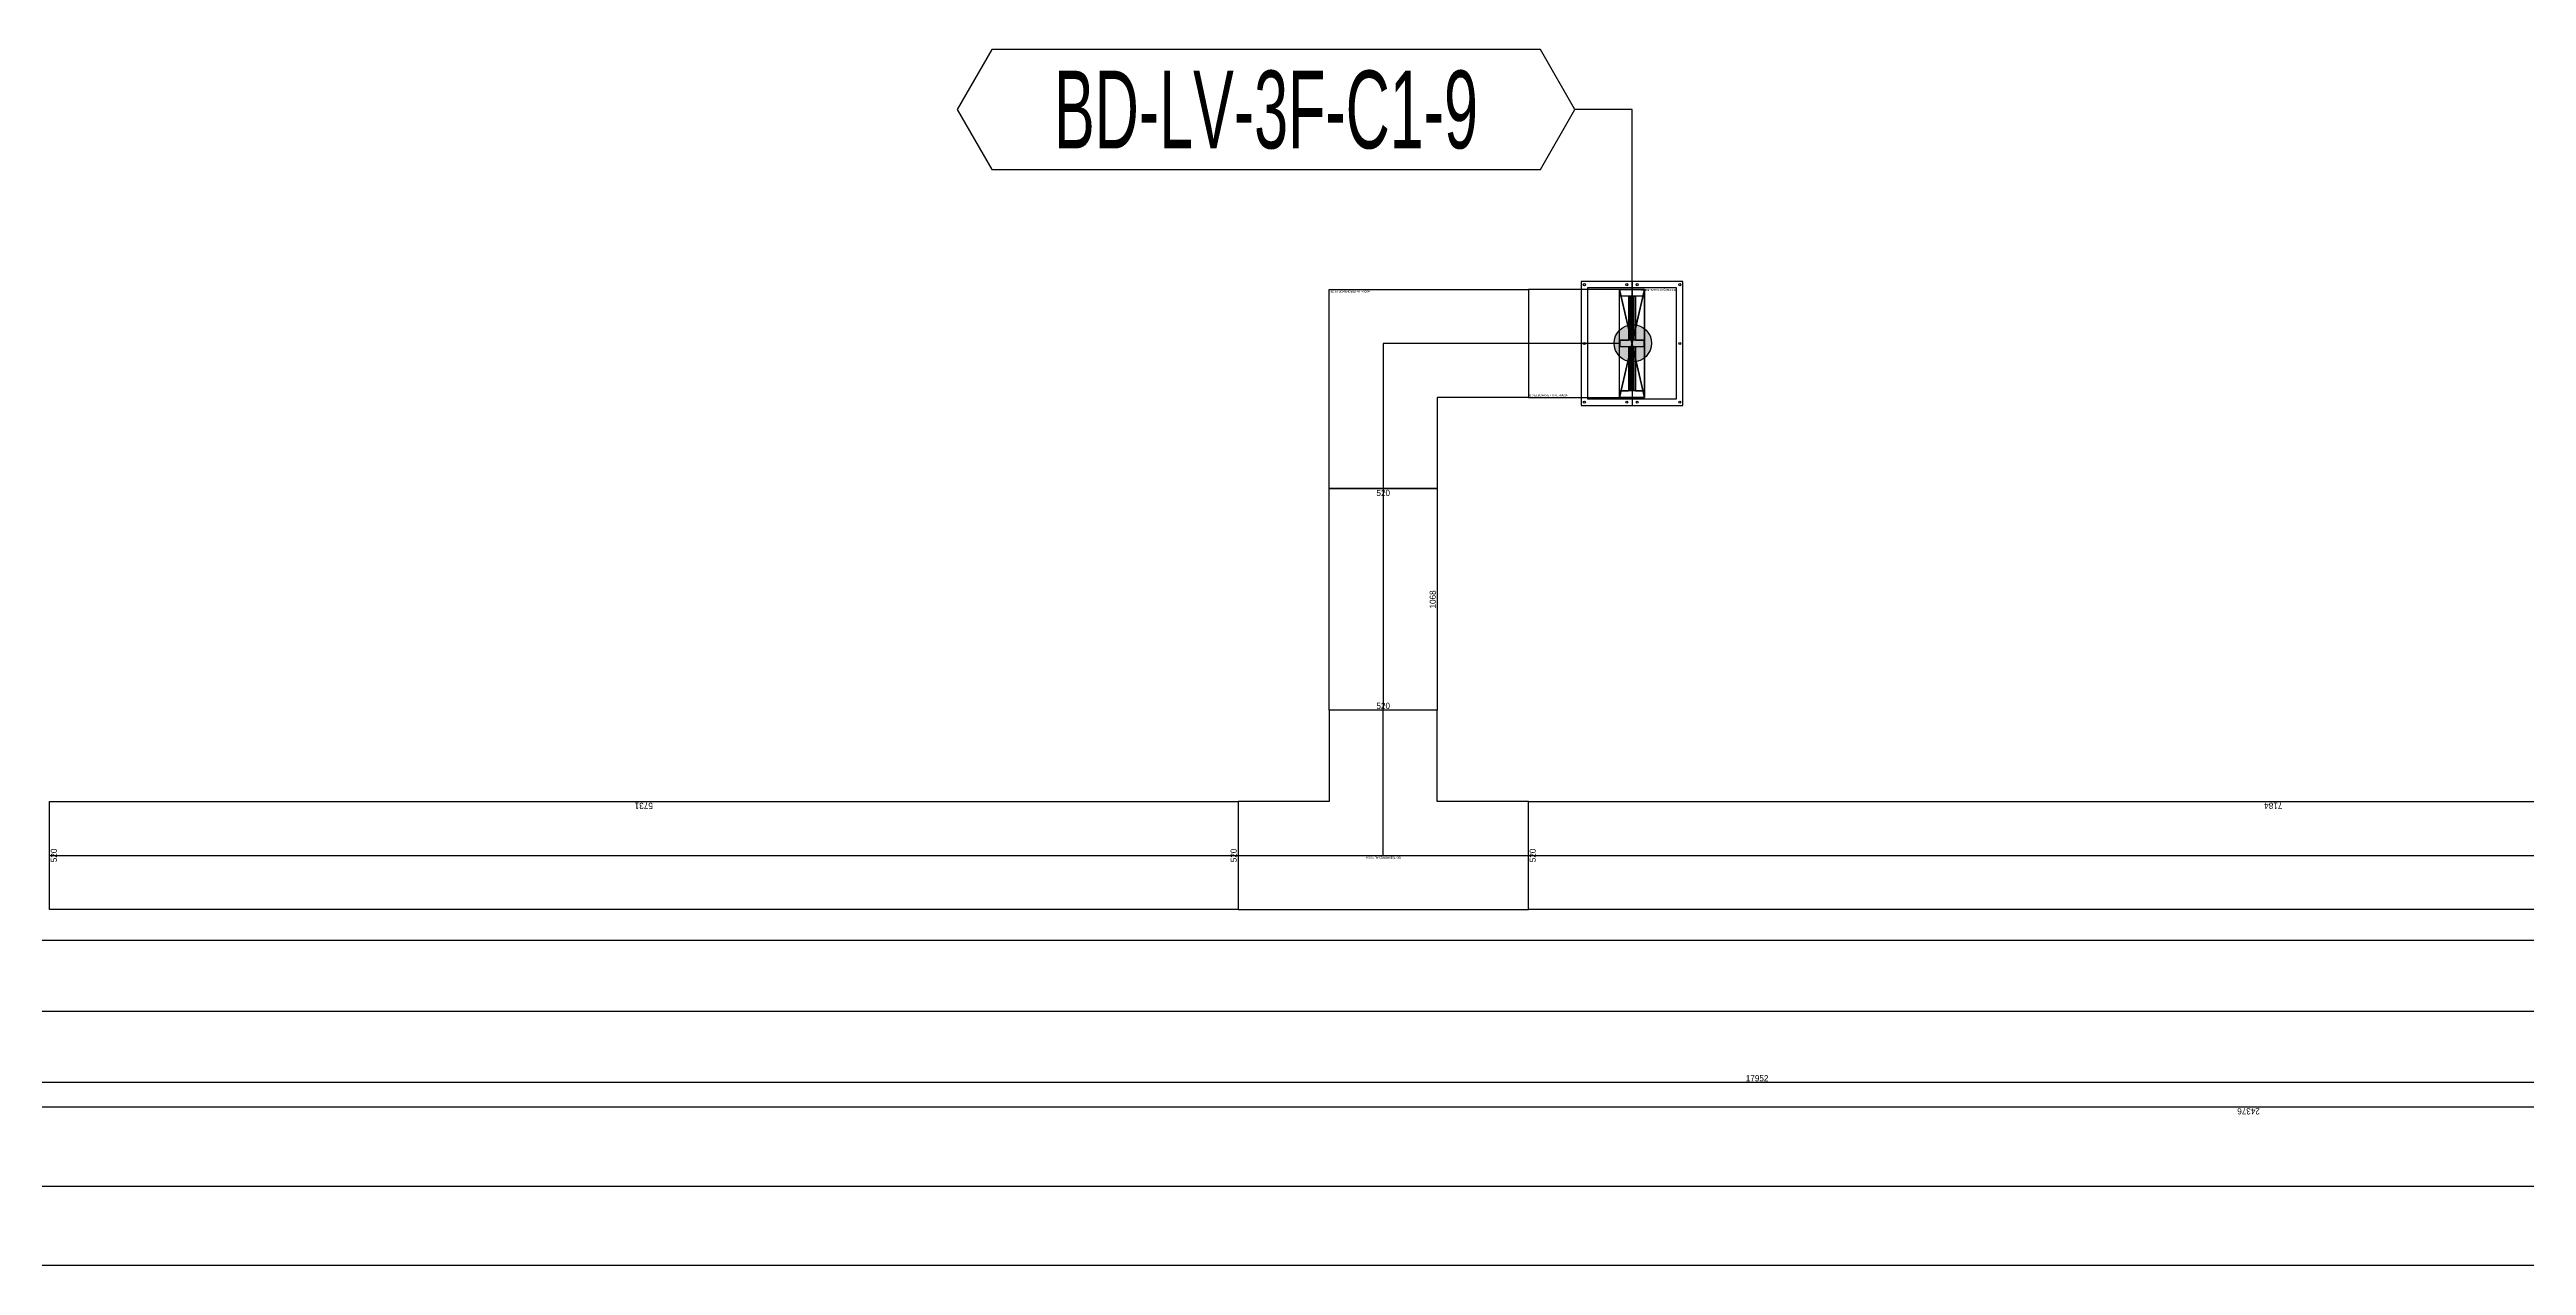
# Model space of a CAD drawing. Header units: millimetres. Extents: x 28486 to 374549, y -351975 to 868946.
# Drawn here: x 276390 to 288334, y 399024 to 404884 of the extents above; entities that cross this region are included whole.
import ezdxf
from ezdxf.enums import TextEntityAlignment as Align

# ---------------------------------------------------------------- set-up
doc = ezdxf.new("R2010")
doc.units = ezdxf.units.MM
doc.header["$LTSCALE"] = 150
doc.layers.get('Defpoints').update_dxf_attribs({"color": 150})
for name, color, linetype in [('-----27 Bus Duct_LV_380-220V_IT BACK UP', 2, 'Continuous'), ('-----27 Bus Duct_LV_380-220V_LOAD BANK', 7, 'Continuous'), ('-----29 주기', 1, 'Continuous'), ('-----30 Text', 2, 'Continuous'), ('-----99 Cable Schedule', 2, 'Continuous')]:
    doc.layers.add(name, color=color, linetype=linetype)
doc.styles.add('ELEC', font='')
doc.styles.get("Standard").update_dxf_attribs({"font": ''})
doc.styles.get('ELEC').set_extended_font_data('Dotum')
doc.styles.get('Standard').set_extended_font_data('Dotum')
doc.dimstyles.new('전기통신참고용-치수', dxfattribs={"dimscale": 15, "dimtxt": 2, "dimasz": 0, "dimexe": 0, "dimexo": 0, "dimgap": 0.4, "dimtad": 4, "dimdec": 0, "dimzin": 0, "dimdsep": 46, "dimtxsty": 'Standard', "dimblk": 'NONE', "dimcen": 0, "dimse1": 1, "dimse2": 1, "dimsd1": 1, "dimsd2": 1, "dimclrd": 8, "dimclre": 8, "dimclrt": 8, "dimadec": 0, "dimazin": 0, "dimtfac": 1, "dimtdec": 0, "dimtix": 1, "dimtmove": 2, "dimatfit": 0, "dimldrblk": 'NONE', "dimfxl": 2, "dimtolj": 1, "dimtzin": 0, "dimarcsym": 0})

# ---------------------------------------------------------------- blocks, each defined once
blk = doc.blocks.new('*D179')
at = {"layer": 'Defpoints', "color": 0, "transparency": 16777216}
for p in [(4.447997525858227e-12, 25668.00000112668), (686.0000000000044, 25668.00000112668), (686.0000000000044, 25668.00000112668)]:
    blk.add_point(p, dxfattribs=at)
at = {"color": 0, "transparency": 16777216, "insert": (343.0000000000044, 25646.97964834514), "char_height": 30, "attachment_point": 5}
blk.add_mtext('\\A1;{\\C0;686}', dxfattribs=at)
blk = doc.blocks.new('_None')
blk = doc.blocks.new('*D180')
at = {"layer": 'Defpoints', "color": 0, "transparency": 16777216}
for p in [(686.0000000000047, 25668.0000011267), (686.000000000098, 25668.0000011267), (686.0000000000016, 7716.000000019751)]:
    blk.add_point(p, dxfattribs=at)
at = {"color": 0, "transparency": 16777216, "insert": (664.9796472185578, 16692.00000057322), "char_height": 30, "attachment_point": 5, "rotation": 90}
blk.add_mtext('\\A1;{\\C0;17952}', dxfattribs=at)
blk = doc.blocks.new('*D181')
at = {"layer": 'Defpoints', "color": 0, "transparency": 16777216}
for p in [(1.35003119794419e-12, 7716.000000019747), (686.0000000000014, 7716.000000019747), (686.0000000000014, 7716.000000019747)]:
    blk.add_point(p, dxfattribs=at)
at = {"color": 0, "transparency": 16777216, "insert": (343.0000000000014, 7737.020352801293), "char_height": 30, "attachment_point": 5}
blk.add_mtext('\\A1;{\\C0;686}', dxfattribs=at)
blk = doc.blocks.new('*U23')
at = {"color": 1}
for p, q in [((60, 260), (-60, -260)), ((-60, 260), (60, -260))]:
    blk.add_line(p, q, dxfattribs=at)
at = {"color": 0}
blk.add_line((-3.637978807091713e-12, -298.4999999999964), (-3.637978807091713e-12, 298.5000000000036), dxfattribs=at)
for points in [[(-245.0000000000036, -298.4999999999964), (244.9999999999964, -298.4999999999964), (244.9999999999964, 298.5000000000036), (-245.0000000000036, 298.5000000000036)], [(-215.0000000000036, -267.4999999999964), (214.9999999999964, -267.4999999999964), (214.9999999999964, 267.5000000000036), (-215.0000000000036, 267.5000000000036)]]:
    blk.add_lwpolyline(points, close=True, dxfattribs=at)
at = {"color": 1}
blk.add_lwpolyline([(60, -260), (-60, -260), (-60, 260), (60, 260)], close=True, dxfattribs=at)
for points in [[(-60, 14, -0.414213562373095), (-58, 16), (-17.19999999999709, 16, 0.4142135623730951), (-16.19999999999709, 17), (-16.19999999999709, 227, 0.4142135623730951), (-17.19999999999709, 228), (-58, 228, -0.414213562373095), (-60, 230), (-60, 260, -0.4142135623730951), (-59, 259), (-59, 230, 0.4142135623730951), (-58, 229), (58, 229, 0.4142135623730951), (59, 230), (59, 259, -0.4142135623730951), (60, 260), (60, 230, -0.414213562373095), (58, 228), (17.19999999999709, 228, 0.4142135623730951), (16.19999999999709, 227), (16.19999999999709, 17, 0.4142135623730951), (17.19999999999709, 16), (58, 16, -0.414213562373095), (60, 14), (60.00000000000728, 2, -0.4142135623730951), (59.00000000000728, 3), (59, 14, 0.414213562373095), (58, 15), (-58, 15, 0.4142135623730951), (-59, 14), (-58.99999999999272, 3, -0.4142135623730951), (-59.99999999999272, 2), (-59.99999999999272, 2), (-59.99999999999272, 2), (-59.99999999999272, 2)], [(-15.19999999999709, 17), (-15.19999999999709, 227, -0.414213562373095), (-14.19999999999709, 228), (14.19999999999709, 228, -0.414213562373095), (15.19999999999709, 227), (15.19999999999709, 17, -0.414213562373095), (14.19999999999709, 16), (-14.19999999999709, 16, -0.414213562373095)], [(-14.19999999999709, 18), (-14.19999999999709, 226, -0.414213562373095), (-13.19999999999709, 227), (-8.85000000000582, 227, -0.414213562373095), (-7.850000000005821, 226), (-7.850000000005821, 18, -0.414213562373095), (-8.85000000000582, 17), (-13.19999999999709, 17, -0.414213562373095)], [(-6.849999999998545, 18), (-6.849999999998545, 226, -0.414213562373095), (-5.849999999998545, 227), (-1.500000000007276, 227, -0.414213562373095), (-0.500000000007276, 226), (-0.500000000007276, 18, -0.414213562373095), (-1.500000000007276, 17), (-5.849999999998545, 17, -0.414213562373095)], [(0.500000000007276, 18), (0.500000000007276, 226, -0.414213562373095), (1.500000000007276, 227), (5.849999999998545, 227, -0.414213562373095), (6.849999999998545, 226), (6.849999999998545, 18, -0.414213562373095), (5.849999999998545, 17), (1.500000000007276, 17, -0.414213562373095)], [(7.850000000005821, 18), (7.850000000005821, 226, -0.414213562373095), (8.85000000000582, 227), (13.19999999999709, 227, -0.414213562373095), (14.19999999999709, 226), (14.19999999999709, 18, -0.414213562373095), (13.19999999999709, 17), (8.85000000000582, 17, -0.414213562373095)], [(-60, -230, -0.414213562373095), (-58, -228), (-17.19999999999709, -228, 0.4142135623730951), (-16.19999999999709, -227), (-16.19999999999709, -17, 0.4142135623730951), (-17.19999999999709, -16), (-58, -16, -0.414213562373095), (-60, -14), (-59.99999999999272, 0, -0.4142135623730951), (-58.99999999999272, -1), (-59, -14, 0.4142135623730951), (-58, -15), (58, -15, 0.4142135623730951), (59, -14), (59.00000000000728, -1, -0.4142135623730951), (60.00000000000728, 0), (60, -14, -0.414213562373095), (58, -16), (17.19999999999709, -16, 0.4142135623730951), (16.19999999999709, -17), (16.19999999999709, -227, 0.4142135623730951), (17.19999999999709, -228), (58, -228, -0.414213562373095), (60, -230), (60, -260, -0.4142135623730951), (59, -259), (59, -230, 0.414213562373095), (58, -229), (-58, -229, 0.4142135623730951), (-59, -230), (-59, -259, -0.4142135623730951), (-60, -260), (-60, -260), (-60, -260), (-60, -260)], [(-15.19999999999709, -227), (-15.19999999999709, -17, -0.414213562373095), (-14.19999999999709, -16), (14.19999999999709, -16, -0.414213562373095), (15.19999999999709, -17), (15.19999999999709, -227, -0.414213562373095), (14.19999999999709, -228), (-14.19999999999709, -228, -0.414213562373095)], [(-14.19999999999709, -226), (-14.19999999999709, -18, -0.414213562373095), (-13.19999999999709, -17), (-8.85000000000582, -17, -0.414213562373095), (-7.850000000005821, -18), (-7.850000000005821, -226, -0.414213562373095), (-8.85000000000582, -227), (-13.19999999999709, -227, -0.414213562373095)], [(-6.849999999998545, -226), (-6.849999999998545, -18, -0.414213562373095), (-5.849999999998545, -17), (-1.500000000007276, -17, -0.414213562373095), (-0.500000000007276, -18), (-0.500000000007276, -226, -0.414213562373095), (-1.500000000007276, -227), (-5.849999999998545, -227, -0.414213562373095)], [(0.500000000007276, -226), (0.500000000007276, -18, -0.414213562373095), (1.500000000007276, -17), (5.849999999998545, -17, -0.414213562373095), (6.849999999998545, -18), (6.849999999998545, -226, -0.414213562373095), (5.849999999998545, -227), (1.500000000007276, -227, -0.414213562373095)], [(7.850000000005821, -226), (7.850000000005821, -18, -0.414213562373095), (8.85000000000582, -17), (13.19999999999709, -17, -0.414213562373095), (14.19999999999709, -18), (14.19999999999709, -226, -0.414213562373095), (13.19999999999709, -227), (8.85000000000582, -227, -0.414213562373095)]]:
    blk.add_lwpolyline(points, format="xyb", close=True, dxfattribs=at)
at = {"color": 0}
for centre in [(-230.0000000000036, 283.0000000000036), (-25.00000000000364, 283.0000000000036), (24.99999999999636, 283.0000000000036), (229.9999999999964, 283.0000000000036), (-230.0000000000036, 3.637978807091713e-12), (229.9999999999964, 3.637978807091713e-12), (-230.0000000000036, -282.9999999999964), (-25.00000000000364, -282.9999999999964), (24.99999999999636, -282.9999999999964), (229.9999999999964, -282.9999999999964)]:
    blk.add_circle(centre, 5, dxfattribs=at)
at = {"color": 0, "style": 'ELEC'}
blk.add_text('BD Flanged End-AL 4000A', height=10, dxfattribs=at).set_placement((-210.0000000000036, -257.4999999999964), align=Align.MIDDLE_LEFT)
blk = doc.blocks.new('*U22')
at = {"color": 1}
for p, q in [((340, 260), (220, -260)), ((220, 260), (340, -260))]:
    blk.add_line(p, q, dxfattribs=at)
at = {"color": 0}
blk.add_lwpolyline([(-220.0000000000036, -260), (219.9999999999964, -260), (219.9999999999964, 260), (-220.0000000000036, 260)], close=True, dxfattribs=at)
blk.add_lwpolyline([(219.9999999999964, -260), (339.9999999999964, -260), (339.9999999999964, 260), (219.9999999999964, 260)], dxfattribs=at)
at = {"color": 1}
for points in [[(220.0000000000036, 14, -0.414213562373095), (222.0000000000036, 16), (262.8000000000065, 16, 0.4142135623730951), (263.8000000000065, 17), (263.8000000000065, 227, 0.4142135623730951), (262.8000000000065, 228), (222.0000000000036, 228, -0.414213562373095), (220.0000000000036, 230), (220.0000000000036, 260, -0.4142135623730951), (221.0000000000036, 259), (221.0000000000036, 230, 0.4142135623730951), (222.0000000000036, 229), (338.0000000000036, 229, 0.4142135623730951), (339.0000000000036, 230), (339.0000000000036, 259, -0.4142135623730951), (340.0000000000036, 260), (340.0000000000036, 230, -0.414213562373095), (338.0000000000036, 228), (297.2000000000007, 228, 0.4142135623730951), (296.2000000000007, 227), (296.2000000000007, 17, 0.4142135623730951), (297.2000000000007, 16), (338.0000000000036, 16, -0.414213562373095), (340.0000000000036, 14), (340.0000000000109, 2, -0.4142135623730951), (339.0000000000109, 3), (339.0000000000036, 14, 0.414213562373095), (338.0000000000036, 15), (222.0000000000036, 15, 0.4142135623730951), (221.0000000000036, 14), (221.0000000000109, 3, -0.4142135623730951), (220.0000000000109, 2), (220.0000000000109, 2), (220.0000000000109, 2), (220.0000000000109, 2)], [(264.8000000000065, 17), (264.8000000000065, 227, -0.414213562373095), (265.8000000000065, 228), (294.2000000000007, 228, -0.414213562373095), (295.2000000000007, 227), (295.2000000000007, 17, -0.414213562373095), (294.2000000000007, 16), (265.8000000000065, 16, -0.414213562373095)], [(265.8000000000065, 18), (265.8000000000065, 226, -0.414213562373095), (266.8000000000065, 227), (271.1499999999978, 227, -0.414213562373095), (272.1499999999978, 226), (272.1499999999978, 18, -0.414213562373095), (271.1499999999978, 17), (266.8000000000065, 17, -0.414213562373095)], [(273.1500000000051, 18), (273.1500000000051, 226, -0.414213562373095), (274.1500000000051, 227), (278.4999999999964, 227, -0.414213562373095), (279.4999999999964, 226), (279.4999999999964, 18, -0.414213562373095), (278.4999999999964, 17), (274.1500000000051, 17, -0.414213562373095)], [(280.5000000000109, 18), (280.5000000000109, 226, -0.414213562373095), (281.5000000000109, 227), (285.8500000000022, 227, -0.414213562373095), (286.8500000000022, 226), (286.8500000000022, 18, -0.414213562373095), (285.8500000000022, 17), (281.5000000000109, 17, -0.414213562373095)], [(287.8500000000095, 18), (287.8500000000095, 226, -0.414213562373095), (288.8500000000095, 227), (293.2000000000007, 227, -0.414213562373095), (294.2000000000007, 226), (294.2000000000007, 18, -0.414213562373095), (293.2000000000007, 17), (288.8500000000095, 17, -0.414213562373095)], [(220.0000000000036, -230, -0.414213562373095), (222.0000000000036, -228), (262.8000000000065, -228, 0.4142135623730951), (263.8000000000065, -227), (263.8000000000065, -17, 0.4142135623730951), (262.8000000000065, -16), (222.0000000000036, -16, -0.414213562373095), (220.0000000000036, -14), (220.0000000000109, 0, -0.4142135623730951), (221.0000000000109, -1), (221.0000000000036, -14, 0.4142135623730951), (222.0000000000036, -15), (338.0000000000036, -15, 0.4142135623730951), (339.0000000000036, -14), (339.0000000000109, -1, -0.4142135623730951), (340.0000000000109, 0), (340.0000000000036, -14, -0.414213562373095), (338.0000000000036, -16), (297.2000000000007, -16, 0.4142135623730951), (296.2000000000007, -17), (296.2000000000007, -227, 0.4142135623730951), (297.2000000000007, -228), (338.0000000000036, -228, -0.414213562373095), (340.0000000000036, -230), (340.0000000000036, -260, -0.4142135623730951), (339.0000000000036, -259), (339.0000000000036, -230, 0.414213562373095), (338.0000000000036, -229), (222.0000000000036, -229, 0.4142135623730951), (221.0000000000036, -230), (221.0000000000036, -259, -0.4142135623730951), (220.0000000000036, -260), (220.0000000000036, -260), (220.0000000000036, -260), (220.0000000000036, -260)], [(264.8000000000065, -227), (264.8000000000065, -17, -0.414213562373095), (265.8000000000065, -16), (294.2000000000007, -16, -0.414213562373095), (295.2000000000007, -17), (295.2000000000007, -227, -0.414213562373095), (294.2000000000007, -228), (265.8000000000065, -228, -0.414213562373095)], [(265.8000000000065, -226), (265.8000000000065, -18, -0.414213562373095), (266.8000000000065, -17), (271.1499999999978, -17, -0.414213562373095), (272.1499999999978, -18), (272.1499999999978, -226, -0.414213562373095), (271.1499999999978, -227), (266.8000000000065, -227, -0.414213562373095)], [(273.1500000000051, -226), (273.1500000000051, -18, -0.414213562373095), (274.1500000000051, -17), (278.4999999999964, -17, -0.414213562373095), (279.4999999999964, -18), (279.4999999999964, -226, -0.414213562373095), (278.4999999999964, -227), (274.1500000000051, -227, -0.414213562373095)], [(280.5000000000109, -226), (280.5000000000109, -18, -0.414213562373095), (281.5000000000109, -17), (285.8500000000022, -17, -0.414213562373095), (286.8500000000022, -18), (286.8500000000022, -226, -0.414213562373095), (285.8500000000022, -227), (281.5000000000109, -227, -0.414213562373095)], [(287.8500000000095, -226), (287.8500000000095, -18, -0.414213562373095), (288.8500000000095, -17), (293.2000000000007, -17, -0.414213562373095), (294.2000000000007, -18), (294.2000000000007, -226, -0.414213562373095), (293.2000000000007, -227), (288.8500000000095, -227, -0.414213562373095)]]:
    blk.add_lwpolyline(points, format="xyb", close=True, dxfattribs=at)
blk.add_lwpolyline([(220, 0), (-220, 0)], dxfattribs=at)
at = {"color": 0, "style": 'ELEC'}
blk.add_text('BD ELBOW(VERT)-AL 4000A', height=10, dxfattribs=at).set_placement((-215.0000000000036, -250), align=Align.MIDDLE_LEFT)
blk = doc.blocks.new('*D231')
at = {"layer": 'Defpoints', "color": 0, "transparency": 16777216}
for p in [(3.410605131648481e-13, 2360.50479245653), (520.0000000000002, 2360.50479245653), (520.0000000000002, 2360.50479245653)]:
    blk.add_point(p, dxfattribs=at)
at = {"color": 0, "transparency": 16777216, "insert": (260.0000000000003, 2339.484439674983), "char_height": 30, "attachment_point": 5}
blk.add_mtext('\\A1;{\\C0;520}', dxfattribs=at)
blk = doc.blocks.new('*D232')
at = {"layer": 'Defpoints', "color": 0, "transparency": 16777216}
for p in [(520.0000000000005, 2360.504792456531), (520.000000000099, 2360.504792456531), (519.9999999999997, -3370.572096939211)]:
    blk.add_point(p, dxfattribs=at)
at = {"color": 0, "transparency": 16777216, "insert": (498.9796472185526, -505.03365224134), "char_height": 30, "attachment_point": 5, "rotation": 90}
blk.add_mtext('\\A1;{\\C0;5731}', dxfattribs=at)
blk = doc.blocks.new('*D233')
at = {"layer": 'Defpoints', "color": 0, "transparency": 16777216}
for p in [(-6.039613253960852e-13, -3370.572096939209), (519.9999999999994, -3370.572096939209), (519.9999999999994, -3370.572096939209)]:
    blk.add_point(p, dxfattribs=at)
at = {"color": 0, "transparency": 16777216, "insert": (259.9999999999994, -3349.551744157662), "char_height": 30, "attachment_point": 5}
blk.add_mtext('\\A1;{\\C0;520}', dxfattribs=at)
blk = doc.blocks.new('*D239')
at = {"layer": 'Defpoints', "color": 0, "transparency": 16777216}
for p in [(4.192202140984591e-13, 2806.751753714941), (520.0000000000003, 2806.751753714941), (520.0000000000003, 2806.751753714941)]:
    blk.add_point(p, dxfattribs=at)
at = {"color": 0, "transparency": 16777216, "insert": (260.0000000000004, 2785.731400933394), "char_height": 30, "attachment_point": 5}
blk.add_mtext('\\A1;{\\C0;520}', dxfattribs=at)
blk = doc.blocks.new('*D240')
at = {"layer": 'Defpoints', "color": 0, "transparency": 16777216}
for p in [(520.0000000000006, 2806.751753714942), (520.0000000001028, 2806.751753714942), (520.0000000000006, 1738.751111234046)]:
    blk.add_point(p, dxfattribs=at)
at = {"color": 0, "transparency": 16777216, "insert": (498.9796472185565, 2272.751432474493), "char_height": 30, "attachment_point": 5, "rotation": 90}
blk.add_mtext('\\A1;{\\C0;1068}', dxfattribs=at)
blk = doc.blocks.new('*D241')
at = {"layer": 'Defpoints', "color": 0, "transparency": 16777216}
for p in [(3.126388037344441e-13, 1738.751111234045), (520.0000000000003, 1738.751111234045), (520.0000000000003, 1738.751111234045)]:
    blk.add_point(p, dxfattribs=at)
at = {"color": 0, "transparency": 16777216, "insert": (260.0000000000003, 1759.771464015592), "char_height": 30, "attachment_point": 5}
blk.add_mtext('\\A1;{\\C0;520}', dxfattribs=at)
blk = doc.blocks.new('*D235')
at = {"layer": 'Defpoints', "color": 0, "transparency": 16777216}
for p in [(8.384404281969182e-13, 5289.427260535653), (520.0000000000007, 5289.427260535653), (520.0000000000007, 5289.427260535653)]:
    blk.add_point(p, dxfattribs=at)
at = {"color": 0, "transparency": 16777216, "insert": (260.0000000000007, 5268.406907754106), "char_height": 30, "attachment_point": 5}
blk.add_mtext('\\A1;{\\C0;520}', dxfattribs=at)
blk = doc.blocks.new('*D236')
at = {"layer": 'Defpoints', "color": 0, "transparency": 16777216}
for p in [(520.0000000000009, 5289.427260535655), (520.0000000001016, 5289.427260535655), (519.9999999999999, -1894.495851844458)]:
    blk.add_point(p, dxfattribs=at)
at = {"color": 0, "transparency": 16777216, "insert": (498.979647218556, 1697.465704345598), "char_height": 30, "attachment_point": 5, "rotation": 90}
blk.add_mtext('\\A1;{\\C0;7184}', dxfattribs=at)
blk = doc.blocks.new('*D237')
at = {"layer": 'Defpoints', "color": 0, "transparency": 16777216}
for p in [(-3.410605131648481e-13, -1894.495851844457), (519.9999999999997, -1894.495851844457), (519.9999999999997, -1894.495851844457)]:
    blk.add_point(p, dxfattribs=at)
at = {"color": 0, "transparency": 16777216, "insert": (259.9999999999997, -1873.475499062911), "char_height": 30, "attachment_point": 5}
blk.add_mtext('\\A1;{\\C0;520}', dxfattribs=at)
blk = doc.blocks.new('*U42')
at = {"color": 0}
blk.add_lwpolyline([(-260.0000000000036, -260), (-260.0000000000036, -700), (259.9999999999964, -700), (259.9999999999964, -260), (699.9999999999964, -260), (699.9999999999964, 260), (-700.0000000000036, 260), (-700.0000000000036, -260)], close=True, dxfattribs=at)
at = {"color": 1}
for points in [[(700, 0), (-700, 0)], [(0, 0), (0, -700)]]:
    blk.add_lwpolyline(points, dxfattribs=at)
at = {"color": 0, "style": 'ELEC'}
blk.add_text('BD TEE(HORIZ)-AL 4000A', height=10, dxfattribs=at).set_placement((-3.637978807091713e-12, 10), align=Align.MIDDLE)
blk = doc.blocks.new('*D816')
at = {"layer": 'Defpoints', "color": 0, "transparency": 16777216}
for p in [(2.19557705349871e-12, 12904.50414993209), (764.0000000000022, 12904.50414993209), (764.0000000000022, 12904.50414993209)]:
    blk.add_point(p, dxfattribs=at)
at = {"color": 0, "transparency": 16777216, "insert": (382.0000000000022, 12883.48379715055), "char_height": 30, "attachment_point": 5}
blk.add_mtext('\\A1;{\\C0;764}', dxfattribs=at)
blk = doc.blocks.new('*D817')
at = {"layer": 'Defpoints', "color": 0, "transparency": 16777216}
for p in [(764.0000000000024, 12904.5041499321), (764.0000000001013, 12904.5041499321), (763.9999999999984, -11471.49585004932)]:
    blk.add_point(p, dxfattribs=at)
at = {"color": 0, "transparency": 16777216, "insert": (742.9796472185573, 716.5041499413892), "char_height": 30, "attachment_point": 5, "rotation": 90}
blk.add_mtext('\\A1;{\\C0;24376}', dxfattribs=at)
blk = doc.blocks.new('*D818')
at = {"layer": 'Defpoints', "color": 0, "transparency": 16777216}
for p in [(-2.010835942201084e-12, -11471.49585004932), (763.9999999999982, -11471.49585004932), (763.9999999999982, -11471.49585004932)]:
    blk.add_point(p, dxfattribs=at)
at = {"color": 0, "transparency": 16777216, "insert": (381.9999999999981, -11450.47549726777), "char_height": 30, "attachment_point": 5}
blk.add_mtext('\\A1;{\\C0;764}', dxfattribs=at)
blk = doc.blocks.new('A$C9a0ab699')
h = blk.add_hatch(color=0)
edge = h.paths.add_edge_path()
edge.add_arc((2.182787284255028e-11, 2.299202606081963e-09), 64.0071934098378, 720.0000000000341, 1080.000000000034, ccw=False)
at = {"color": 0}
blk.add_circle((2.182787284255028e-11, 2.299202606081963e-09), 64.0071934098378, dxfattribs=at)
blk = doc.blocks.new('*U24')
at = {"color": 0}
blk.add_lwpolyline([(-260.0000000000036, -260), (699.9999999999964, -260), (699.9999999999964, 260), (259.9999999999964, 260), (259.9999999999964, 700), (-260.0000000000036, 700)], close=True, dxfattribs=at)
at = {"color": 1}
blk.add_lwpolyline([(700, 0), (0, 0), (0, 700)], dxfattribs=at)
at = {"color": 0, "style": 'ELEC'}
blk.add_text('BD ELBOW(HORIZ)-AL 4000A', height=10, dxfattribs=at).set_placement((-255.0000000000036, -250), align=Align.MIDDLE_LEFT)
blk = doc.blocks.new('*U178')
at = {"color": 1}
blk.add_line((343.0000000000044, 25668.00000112668), (343.0000000000013, 7716.000000019747), dxfattribs=at)
at = {"color": 0}
blk.add_lwpolyline([(686.0000000000014, 7716.000000019747), (1.35003119794419e-12, 7716.000000019747), (4.447997525858227e-12, 25668.00000112668), (686.0000000000044, 25668.00000112668)], close=True, dxfattribs=at)
for base, p1, p2, override, picture, middle in [((686.0000000000044, 25668.00000112668), (4.447997525858227e-12, 25668.00000112668), (686.0000000000044, 25668.00000112668), {"dimtxsty": 'Standard', "dimclrd": 0, "dimclre": 0, "dimclrt": 0}, '*D179', (343.0000000000044, 25646.97964834514)), ((686.0000000000014, 7716.000000019747), (1.35003119794419e-12, 7716.000000019747), (686.0000000000014, 7716.000000019747), {"dimtad": 1, "dimtxsty": 'Standard', "dimclrd": 0, "dimclre": 0, "dimclrt": 0}, '*D181', (343.0000000000014, 7737.020352801293))]:
    dim = blk.add_linear_dim(base=base, p1=p1, p2=p2, text='{\\C0;<>}', dimstyle='전기통신참고용-치수', override=override, dxfattribs=at)
    dim.commit()
    dim.dimension.update_dxf_attribs({"geometry": picture, "text_midpoint": middle})
dim = blk.add_linear_dim(base=(686.000000000098, 25668.0000011267), p1=(686.0000000000014, 7716.000000019747), p2=(686.0000000000044, 25668.00000112668), angle=90, text='{\\C0;<>}', dimstyle='전기통신참고용-치수', override={"dimtad": 1, "dimtxsty": 'Standard', "dimclrd": 0, "dimclre": 0, "dimclrt": 0}, dxfattribs=at)
dim.commit()
dim.dimension.update_dxf_attribs({"geometry": '*D180', "text_midpoint": (664.9796472185578, 16692.00000057322)})
blk = doc.blocks.new('*U230')
at = {"color": 1}
blk.add_line((260.0000000000002, 2360.50479245653), (259.9999999999994, -3370.572096939209), dxfattribs=at)
at = {"color": 0}
blk.add_lwpolyline([(519.9999999999994, -3370.572096939209), (-6.039613253960852e-13, -3370.572096939209), (3.410605131648481e-13, 2360.50479245653), (520.0000000000002, 2360.50479245653)], close=True, dxfattribs=at)
for base, p1, p2, override, picture, middle in [((520.0000000000002, 2360.50479245653), (3.410605131648481e-13, 2360.50479245653), (520.0000000000002, 2360.50479245653), {"dimtxsty": 'Standard', "dimclrd": 0, "dimclre": 0, "dimclrt": 0}, '*D231', (260.0000000000003, 2339.484439674983)), ((519.9999999999994, -3370.572096939209), (-6.039613253960852e-13, -3370.572096939209), (519.9999999999994, -3370.572096939209), {"dimtad": 1, "dimtxsty": 'Standard', "dimclrd": 0, "dimclre": 0, "dimclrt": 0}, '*D233', (259.9999999999994, -3349.551744157662))]:
    dim = blk.add_linear_dim(base=base, p1=p1, p2=p2, text='{\\C0;<>}', dimstyle='전기통신참고용-치수', override=override, dxfattribs=at)
    dim.commit()
    dim.dimension.update_dxf_attribs({"geometry": picture, "text_midpoint": middle})
dim = blk.add_linear_dim(base=(520.000000000099, 2360.504792456531), p1=(519.9999999999994, -3370.572096939209), p2=(520.0000000000002, 2360.50479245653), angle=90, text='{\\C0;<>}', dimstyle='전기통신참고용-치수', override={"dimtad": 1, "dimtxsty": 'Standard', "dimclrd": 0, "dimclre": 0, "dimclrt": 0}, dxfattribs=at)
dim.commit()
dim.dimension.update_dxf_attribs({"geometry": '*D232', "text_midpoint": (498.9796472185526, -505.03365224134)})
blk = doc.blocks.new('*U238')
at = {"color": 1}
blk.add_line((260.0000000000003, 2806.751753714941), (260.0000000000003, 1738.751111234045), dxfattribs=at)
at = {"color": 0}
blk.add_lwpolyline([(520.0000000000003, 1738.751111234045), (3.126388037344441e-13, 1738.751111234045), (4.192202140984591e-13, 2806.751753714941), (520.0000000000003, 2806.751753714941)], close=True, dxfattribs=at)
for base, p1, p2, override, picture, middle in [((520.0000000000003, 2806.751753714941), (4.192202140984591e-13, 2806.751753714941), (520.0000000000003, 2806.751753714941), {"dimtxsty": 'Standard', "dimclrd": 0, "dimclre": 0, "dimclrt": 0}, '*D239', (260.0000000000004, 2785.731400933394)), ((520.0000000000003, 1738.751111234045), (3.126388037344441e-13, 1738.751111234045), (520.0000000000003, 1738.751111234045), {"dimtad": 1, "dimtxsty": 'Standard', "dimclrd": 0, "dimclre": 0, "dimclrt": 0}, '*D241', (260.0000000000003, 1759.771464015592))]:
    dim = blk.add_linear_dim(base=base, p1=p1, p2=p2, text='{\\C0;<>}', dimstyle='전기통신참고용-치수', override=override, dxfattribs=at)
    dim.commit()
    dim.dimension.update_dxf_attribs({"geometry": picture, "text_midpoint": middle})
dim = blk.add_linear_dim(base=(520.0000000001028, 2806.751753714942), p1=(520.0000000000003, 1738.751111234045), p2=(520.0000000000003, 2806.751753714941), angle=90, text='{\\C0;<>}', dimstyle='전기통신참고용-치수', override={"dimtad": 1, "dimtxsty": 'Standard', "dimclrd": 0, "dimclre": 0, "dimclrt": 0}, dxfattribs=at)
dim.commit()
dim.dimension.update_dxf_attribs({"geometry": '*D240', "text_midpoint": (498.9796472185565, 2272.751432474493)})
blk = doc.blocks.new('*U234')
at = {"color": 1}
blk.add_line((260.0000000000007, 5289.427260535653), (259.9999999999997, -1894.495851844457), dxfattribs=at)
at = {"color": 0}
blk.add_lwpolyline([(519.9999999999997, -1894.495851844457), (-3.410605131648481e-13, -1894.495851844457), (8.384404281969182e-13, 5289.427260535653), (520.0000000000007, 5289.427260535653)], close=True, dxfattribs=at)
for base, p1, p2, override, picture, middle in [((520.0000000000007, 5289.427260535653), (8.384404281969182e-13, 5289.427260535653), (520.0000000000007, 5289.427260535653), {"dimtxsty": 'Standard', "dimclrd": 0, "dimclre": 0, "dimclrt": 0}, '*D235', (260.0000000000007, 5268.406907754106)), ((519.9999999999997, -1894.495851844457), (-3.410605131648481e-13, -1894.495851844457), (519.9999999999997, -1894.495851844457), {"dimtad": 1, "dimtxsty": 'Standard', "dimclrd": 0, "dimclre": 0, "dimclrt": 0}, '*D237', (259.9999999999997, -1873.475499062911))]:
    dim = blk.add_linear_dim(base=base, p1=p1, p2=p2, text='{\\C0;<>}', dimstyle='전기통신참고용-치수', override=override, dxfattribs=at)
    dim.commit()
    dim.dimension.update_dxf_attribs({"geometry": picture, "text_midpoint": middle})
dim = blk.add_linear_dim(base=(520.0000000001016, 5289.427260535655), p1=(519.9999999999997, -1894.495851844457), p2=(520.0000000000007, 5289.427260535653), angle=90, text='{\\C0;<>}', dimstyle='전기통신참고용-치수', override={"dimtad": 1, "dimtxsty": 'Standard', "dimclrd": 0, "dimclre": 0, "dimclrt": 0}, dxfattribs=at)
dim.commit()
dim.dimension.update_dxf_attribs({"geometry": '*D236', "text_midpoint": (498.979647218556, 1697.465704345598)})
blk = doc.blocks.new('*U815')
at = {"color": 1}
blk.add_line((382.0000000000022, 12904.50414993209), (381.9999999999981, -11471.49585004932), dxfattribs=at)
at = {"color": 0}
blk.add_lwpolyline([(763.9999999999982, -11471.49585004932), (-2.010835942201084e-12, -11471.49585004932), (2.19557705349871e-12, 12904.50414993209), (764.0000000000022, 12904.50414993209)], close=True, dxfattribs=at)
for base, p1, p2, override, picture, middle in [((764.0000000000022, 12904.50414993209), (2.19557705349871e-12, 12904.50414993209), (764.0000000000022, 12904.50414993209), {"dimtxsty": 'Standard', "dimclrd": 0, "dimclre": 0, "dimclrt": 0}, '*D816', (382.0000000000022, 12883.48379715055)), ((763.9999999999982, -11471.49585004932), (-2.010835942201084e-12, -11471.49585004932), (763.9999999999982, -11471.49585004932), {"dimtad": 1, "dimtxsty": 'Standard', "dimclrd": 0, "dimclre": 0, "dimclrt": 0}, '*D818', (381.9999999999981, -11450.47549726777))]:
    dim = blk.add_linear_dim(base=base, p1=p1, p2=p2, text='{\\C0;<>}', dimstyle='전기통신참고용-치수', override=override, dxfattribs=at)
    dim.commit()
    dim.dimension.update_dxf_attribs({"geometry": picture, "text_midpoint": middle})
dim = blk.add_linear_dim(base=(764.0000000001013, 12904.5041499321), p1=(763.9999999999982, -11471.49585004932), p2=(764.0000000000022, 12904.50414993209), angle=90, text='{\\C0;<>}', dimstyle='전기통신참고용-치수', override={"dimtad": 1, "dimtxsty": 'Standard', "dimclrd": 0, "dimclre": 0, "dimclrt": 0}, dxfattribs=at)
dim.commit()
dim.dimension.update_dxf_attribs({"geometry": '*D817', "text_midpoint": (742.9796472185573, 716.5041499413892)})

msp = doc.modelspace()

# ---------------------------------------------------------------- linework, layer by layer
at = {"layer": '-----29 주기'}
msp.add_lwpolyline([(280933.1083498671, 404884.3260887839), (280766.3984596552, 404595.5760887821), (280933.1083498696, 404306.8260887786), (283578.9192289764, 404306.8260887786), (283745.6291191996, 404595.5760887821), (283578.9192289737, 404884.3260887839)], close=True, dxfattribs=at)
at = {"layer": '-----99 Cable Schedule', "color": 1}
msp.add_lwpolyline([(284020.8121622747, 403468.0000000189), (284021.3121622748, 404595.5760887821), (283745.6291191996, 404595.5760887821)], dxfattribs=at)

# ---------------------------------------------------------------- block references
at = {"layer": '-----27 Bus Duct_LV_380-220V_IT BACK UP', "xscale": -1, "rotation": 180}
msp.add_blockref('*U24', (282821.0768894209, 403468.0000000189), dxfattribs=at)
at = {"layer": '-----27 Bus Duct_LV_380-220V_IT BACK UP'}
for name, p in [('*U22', (283741.0768894209, 403468.0000000189)), ('*U238', (282561.0768894209, 399961.248246304))]:
    msp.add_blockref(name, p, dxfattribs=at)
for name, p, rotation in [('*U23', (284021.0768894209, 403468.0000000189), 180), ('*U42', (282821.0768894209, 400999.9993575381), 180), ('*U230', (278750.5047924817, 400739.9993575381), 89.99999999999999), ('*U234', (288810.5041499565, 400739.9993575381), 89.99999999999999), ('*U178', (267932.0000000054, 400590.999357538), 270)]:
    msp.add_blockref(name, p, dxfattribs=dict(at, rotation=rotation))
at = {"layer": '-----27 Bus Duct_LV_380-220V_LOAD BANK', "rotation": 89.99999999999999}
msp.add_blockref('*U815', (287710.5041499564, 399023.9993575379), dxfattribs=at)
at = {"layer": '-----99 Cable Schedule', "color": 1, "xscale": 1.40625, "yscale": 1.40625, "zscale": 1.40625}
msp.add_blockref('A$C9a0ab699', (284024.7060560876, 403469.0000000959), dxfattribs=at)

# ---------------------------------------------------------------- texts
at = {"layer": '-----30 Text', "linetype": 'Continuous', "style": 'ELEC', "width": 0.6}
msp.add_text('BD-LV-3F-C1-9', height=375, dxfattribs=at).set_placement((282256.0137894218, 404595.5760887812), align=Align.MIDDLE)

doc.saveas('drawing.dxf')
